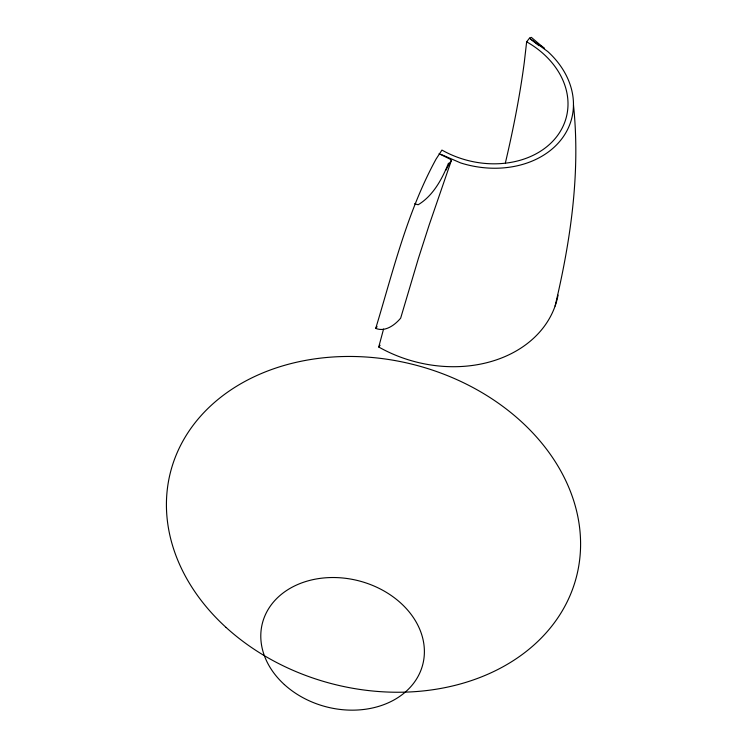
<?xml version="1.0" encoding="UTF-8"?>
<svg xmlns="http://www.w3.org/2000/svg" width="747" height="747" viewBox="0 0 747 747"><rect width="100%" height="100%" fill="white"/><g stroke="black" fill="none" stroke-linecap="round" stroke-linejoin="round"><path stroke-width="1.12" d="M540.66 45.399L544.591 48.592L531.313 37.35L529.502 38.162L526.644 41.823L524.329 62.057A1366.468 273.719 -60.4 0 1 505.392 162.874M555.096 306.065C570.699 240.375 580.606 172.454 573.463 104.907M558.056 295.112A121.434 95.429 14.5 0 1 378.738 347.01L383.556 329.063M439.077 153.733L450.142 159.176L451.393 160.409L429.18 224.931L418.413 258.397L400.663 318.157C394.836 325.094 385.135 332.247 375.732 328.391C393.127 271.03 407.143 211.952 436.117 159.008L441.944 150.072A84.738 66.595 14.5 0 0 556.506 136.906A84.738 66.595 14.5 0 0 526.644 41.823M414.604 203.754L418.161 204.753C433.064 195.826 442.121 179.056 448.452 163.257L449.573 163.266L451.393 160.409M445.754 170.437L449.573 163.266M375.732 328.391L377.095 326.644M378.738 347.01L380.111 345.245M441.057 154.414L460.628 162.921A90.256 70.928 14.5 0 0 561.212 139.577A90.256 70.928 14.5 0 0 547.775 51.552L529.502 38.162M531.005 39.451L538.951 45.679M284.364 684.569A82.796 65.064 14.5 0 0 421.457 668.808A82.796 65.064 14.5 0 0 321.957 578.15A82.796 65.064 14.5 0 0 284.364 684.569M226.08 627.443A209.608 164.723 14.5 0 0 573.164 587.562A209.608 164.723 14.5 0 0 321.257 358.046A209.608 164.723 14.5 0 0 226.08 627.443"/></g></svg>
